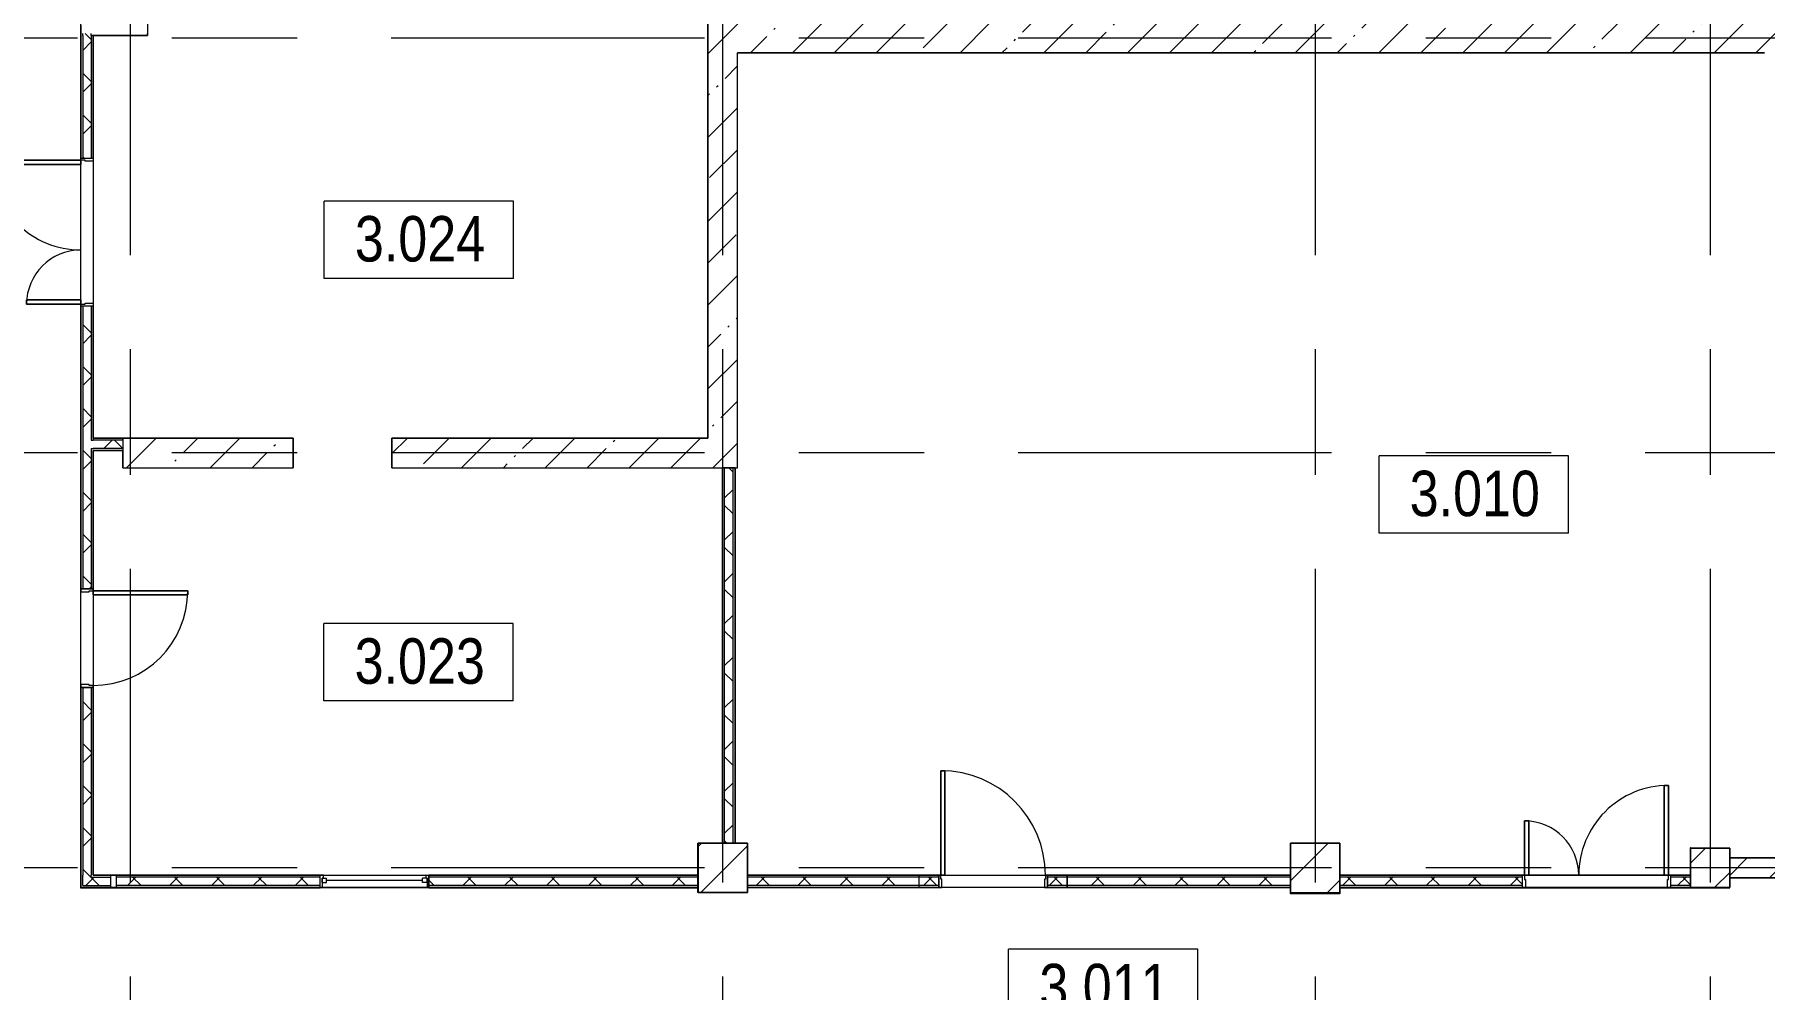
# Model space of a CAD drawing. Header units: millimetres. Extents: x 92932 to 275892, y -43515 to 30371.
# Drawn here: x 185209 to 202727, y -25514 to -15848 of the extents above; entities that cross this region are included whole.
import ezdxf

# ---------------------------------------------------------------- set-up
doc = ezdxf.new("R2010")
doc.units = ezdxf.units.MM
doc.linetypes.add('Осевые', pattern=[6350, 1270, -952.5, 3175, -952.5])
doc.linetypes.add('Штрих', pattern=[1270, 635, -635])
for name, color, linetype, lineweight in [('Двери', 7, 'Continuous', 9), ('Каркас несущий-1', 7, 'Штрих', 9), ('Каркас_Импост', 7, 'Continuous', 9), ('Марки помещений', 7, 'Continuous', 9), ('Невидимые линии', 7, 'Штрих', 9), ('Обобщенные модели', 7, 'Continuous', 9), ('Обобщенные модели-3', 7, 'Continuous', 18), ('Общие ребра', 7, 'Continuous', 9), ('Окна', 7, 'Continuous', 9), ('Оси-1', 7, 'Осевые', 9), ('Остекление', 7, 'Continuous', 9), ('Панель', 7, 'Continuous', 9), ('Перекрытия', 7, 'Continuous', 9), ('Средние линии', 7, 'Continuous', 18), ('Стены', 7, 'Continuous', 9), ('Стены-1', 7, 'Continuous', 18), ('Штриховка разреза-1', 7, 'Continuous', 9)]:
    doc.layers.add(name, color=color, linetype=linetype, lineweight=lineweight)
doc.styles.add('Arial Narrow_1', font='Arial Narrow.ttf', dxfattribs={"height": 460})
pattern_1 = [(45, (120245.78, 0), (-212.132, 212.132), []), (135, (120245.78, 0), (-212.132, -212.132), [])]
pattern_2 = [(45, (120245.8, 0), (-424.264, 424.264), [600, -100, 20, -100]), (45, (120245.8, 424), (-424.264, 424.264), [])]

# ---------------------------------------------------------------- blocks, each defined once
blk = doc.blocks.new('Обобщенные модели 6 - Обобщенные модели 6-1062437-План 3-го этажа на отм_ _4_200')
at = {"layer": 'Обобщенные модели'}
h = blk.add_hatch(dxfattribs=at)
h.set_pattern_fill('FP_3', color=256, style=0, pattern_type=2)
h.set_pattern_definition([(45, (0, 0), (-493.914, 493.914), []), (45, (493.9, 0), (-493.914, 493.914), [873.125, -174.625, 6.706, -167.919])])
h.paths.add_polyline_path([(82132, -24483), (82132, -24083), (81732, -24083), (81732, -24483)], flags=0)
at = {"layer": 'Обобщенные модели-3'}
for p, q in [((82132, -24083), (81732, -24083)), ((81732, -24083), (81732, -24483)), ((82132, -24483), (82132, -24083)), ((81732, -24483), (82132, -24483))]:
    blk.add_line(p, q, dxfattribs=at)
blk = doc.blocks.new('Обобщенные модели 10 - Обобщенные модели 7-1067309-План 3-го этажа на отм_ _4_200')
at = {"layer": 'Обобщенные модели'}
h = blk.add_hatch(dxfattribs=at)
h.set_pattern_fill('FP_20', color=256, style=0, pattern_type=2)
h.set_pattern_definition([(45, (-8400, 43800), (-493.914, 493.914), []), (45, (-7906.1, 43800), (-493.914, 493.914), [873.125, -174.625, 6.706, -167.919])])
h.paths.add_polyline_path([(63782, 19267), (63782, 19767), (63282, 19767), (63282, 19267)], flags=0)
at = {"layer": 'Обобщенные модели-3'}
for p, q in [((63782, 19767), (63282, 19767)), ((63282, 19767), (63282, 19267)), ((63782, 19267), (63782, 19767)), ((63282, 19267), (63782, 19267))]:
    blk.add_line(p, q, dxfattribs=at)
blk = doc.blocks.new('Обобщенные модели 11 - Обобщенные модели 7-1067321-План 3-го этажа на отм_ _4_200')
at = {"layer": 'Обобщенные модели'}
h = blk.add_hatch(dxfattribs=at)
h.set_pattern_fill('FP_21', color=256, style=0, pattern_type=2)
h.set_pattern_definition([(45, (-14400, 43800), (-493.914, 493.914), []), (45, (-13906.1, 43800), (-493.914, 493.914), [873.125, -174.625, 6.706, -167.919])])
h.paths.add_polyline_path([(63782, 19267), (63782, 19767), (63282, 19767), (63282, 19267)], flags=0)
at = {"layer": 'Обобщенные модели-3'}
for p, q in [((63782, 19767), (63282, 19767)), ((63282, 19767), (63282, 19267)), ((63782, 19267), (63782, 19767)), ((63282, 19267), (63782, 19267))]:
    blk.add_line(p, q, dxfattribs=at)
blk = doc.blocks.new('Дверь-Проем - 1000 x 2100-5529081-План 3-го этажа на отм_ _4_200')
at = {"layer": 'Средние линии'}
for p, q in [((-508, 150), (-508, -150)), ((492, -150), (492, 150))]:
    blk.add_line(p, q, dxfattribs=at)
blk = doc.blocks.new('Дверь - Полуторная_001 - ДВ3__21-15-6256103-План 3-го этажа на отм_ _4_200')
at = {"layer": 'Двери'}
for p, q in [((-729, -63), (-684, -63)), ((-729, -972), (-729, -63)), ((-684, -63), (-684, -972)), ((729, -63), (684, -63)), ((684, -63), (684, -612)), ((729, -612), (729, -63)), ((684, -612), (729, -612)), ((-684, -972), (-729, -972))]:
    blk.add_line(p, q, dxfattribs=at)
for centre, radius, start, end in [((-729, -63), 909, 270, 0), ((729, -63), 549, 180, 270)]:
    blk.add_arc(centre, radius, start, end, dxfattribs=at)
at = {"layer": 'Каркас_Импост'}
for p, q in [((-750, 62), (-720, 62)), ((-750, -63), (-750, 62)), ((-720, 62), (-720, -18)), ((720, 62), (750, 62)), ((720, -18), (720, 62)), ((750, 62), (750, -63)), ((-730, -63), (-750, -63)), ((-730, -18), (-730, -63)), ((-720, -18), (-730, -18)), ((730, -18), (720, -18)), ((730, -63), (730, -18)), ((750, -63), (730, -63))]:
    blk.add_line(p, q, dxfattribs=at)
at = {"layer": 'Панель'}
for p, q in [((-684, -63), (-729, -63)), ((-729, -63), (-729, -972)), ((-684, -972), (-684, -63)), ((684, -63), (729, -63)), ((684, -612), (684, -63)), ((729, -63), (729, -612)), ((729, -612), (684, -612)), ((-729, -972), (-684, -972))]:
    blk.add_line(p, q, dxfattribs=at)
blk = doc.blocks.new('Дверь - Однопольная - ДВ11_21х10-6240628-План 3-го этажа на отм_ _4_200')
at = {"layer": 'Двери'}
for p, q in [((-439, 1020.5), (-479, 1020.5)), ((-479, 1020.5), (-479, 62.5)), ((-439, 62.5), (-439, 1020.5)), ((-479, 62.5), (-439, 62.5))]:
    blk.add_line(p, q, dxfattribs=at)
blk.add_arc((-479, 62.5), 958, 360, 90, dxfattribs=at)
at = {"layer": 'Каркас_Импост'}
for p, q in [((-480, 62.5), (-500, 62.5)), ((-500, 62.5), (-500, -62.5)), ((-480, 22.5), (-480, 62.5)), ((-470, 22.5), (-480, 22.5)), ((-470, -62.5), (-470, 22.5)), ((480, 22.5), (470, 22.5)), ((470, 22.5), (470, -62.5)), ((500, 62.5), (480, 62.5)), ((480, 62.5), (480, 22.5)), ((500, -62.5), (500, 62.5)), ((-500, -62.5), (-470, -62.5)), ((470, -62.5), (500, -62.5))]:
    blk.add_line(p, q, dxfattribs=at)
at = {"layer": 'Панель'}
for p, q in [((-479, 1020.5), (-439, 1020.5)), ((-479, 62.5), (-479, 1020.5)), ((-439, 1020.5), (-439, 62.5)), ((-439, 62.5), (-479, 62.5))]:
    blk.add_line(p, q, dxfattribs=at)
blk = doc.blocks.new('Фрамуга - 1100 x 1100 мм-5684802-План 3-го этажа на отм_ _4_200')
at = {"layer": 'Каркас_Импост'}
for p, q in [((-588.1, 62.5), (-569.05, 62.5)), ((-569.05, -31.95), (-569.05, 62.5)), ((-569.05, 12.5), (-569.05, -31.95)), ((-569.05, 12.5), (-524.6, 12.5)), ((-524.6, 12.5), (-524.6, -31.95)), ((448.4, 12.5), (448.4, -31.95)), ((492.85, 12.5), (448.4, 12.5)), ((492.85, -31.95), (492.85, 62.5)), ((511.9, 62.5), (492.85, 62.5)), ((492.85, 12.5), (492.85, -31.95)), ((-556.35, -62.5), (-588.1, -62.5)), ((-569.05, -31.95), (-524.6, -31.95)), ((-569.05, -31.95), (-556.35, -31.95)), ((-556.35, -62.5), (-556.35, -31.95)), ((492.85, -31.95), (448.4, -31.95)), ((480.15, -31.95), (492.85, -31.95)), ((480.15, -31.95), (480.15, -62.5)), ((480.15, -62.5), (511.9, -62.5))]:
    blk.add_line(p, q, dxfattribs=at)
at = {"layer": 'Остекление'}
blk.add_line((-524.6, -9.725), (448.4, -9.725), dxfattribs=at)
blk = doc.blocks.new('Дверь - Полуторная_001 - ДВ3_21-15-8217435-План 3-го этажа на отм_ _4_200')
at = {"layer": 'Двери'}
for p, q in [((-729, -63), (-684, -63)), ((-729, -972), (-729, -63)), ((-684, -63), (-684, -972)), ((729, -63), (684, -63)), ((684, -63), (684, -612)), ((729, -612), (729, -63)), ((684, -612), (729, -612)), ((-684, -972), (-729, -972))]:
    blk.add_line(p, q, dxfattribs=at)
for centre, radius, start, end in [((-729, -63), 909, 270, 0), ((729, -63), 549, 180, 270)]:
    blk.add_arc(centre, radius, start, end, dxfattribs=at)
at = {"layer": 'Каркас_Импост'}
for p, q in [((-750, 62), (-720, 62)), ((-750, -63), (-750, 62)), ((-720, 62), (-720, -18)), ((720, 62), (750, 62)), ((720, -18), (720, 62)), ((750, 62), (750, -63)), ((-730, -63), (-750, -63)), ((-730, -18), (-730, -63)), ((-720, -18), (-730, -18)), ((730, -18), (720, -18)), ((730, -63), (730, -18)), ((750, -63), (730, -63))]:
    blk.add_line(p, q, dxfattribs=at)
at = {"layer": 'Панель'}
for p, q in [((-684, -63), (-729, -63)), ((-729, -63), (-729, -972)), ((-684, -972), (-684, -63)), ((684, -63), (729, -63)), ((684, -612), (684, -63)), ((729, -63), (729, -612)), ((729, -612), (684, -612)), ((-729, -972), (-684, -972))]:
    blk.add_line(p, q, dxfattribs=at)
blk = doc.blocks.new('Дверь - Однопольная - ДВ10_21х11-8415018-План 3-го этажа на отм_ _4_200')
at = {"layer": 'Двери'}
for p, q in [((-489, 1120.5), (-529, 1120.5)), ((-529, 1120.5), (-529, 62.5)), ((-489, 62.5), (-489, 1120.5)), ((-529, 62.5), (-489, 62.5))]:
    blk.add_line(p, q, dxfattribs=at)
blk.add_arc((-529, 62.5), 1058, 360, 90, dxfattribs=at)
at = {"layer": 'Каркас_Импост'}
for p, q in [((-530, 62.5), (-550, 62.5)), ((-550, 62.5), (-550, -62.5)), ((-530, 22.5), (-530, 62.5)), ((-520, 22.5), (-530, 22.5)), ((-520, -62.5), (-520, 22.5)), ((530, 22.5), (520, 22.5)), ((520, 22.5), (520, -62.5)), ((550, 62.5), (530, 62.5)), ((530, 62.5), (530, 22.5)), ((550, -62.5), (550, 62.5)), ((-550, -62.5), (-520, -62.5)), ((520, -62.5), (550, -62.5))]:
    blk.add_line(p, q, dxfattribs=at)
at = {"layer": 'Панель'}
for p, q in [((-529, 1120.5), (-489, 1120.5)), ((-529, 62.5), (-529, 1120.5)), ((-489, 1120.5), (-489, 62.5)), ((-489, 62.5), (-529, 62.5))]:
    blk.add_line(p, q, dxfattribs=at)
blk = doc.blocks.new('105_Перемычка_Уголок_ ПН - Тип1_Уголок или ПН ГКЛ-8415031-План 3-го этажа на отм_ _4_200')
at = {"layer": 'Невидимые линии'}
for p, q in [((-750, -62.5), (-750, 62.5)), ((-750, 62.5), (750, 62.5)), ((750, -62.5), (750, 62.5)), ((750, 62.5), (750, -62.5)), ((750, -62.5), (-750, -62.5))]:
    blk.add_line(p, q, dxfattribs=at)
blk = doc.blocks.new('Марка помещения_Р - Марка помещения-4575829-План 3-го этажа на отм_ _4_200')
at = {"layer": 'Марки помещений'}
for p, q in [((-4.79375, -1.95625), (-4.79375, 1.95625)), ((4.79375, 1.95625), (-4.79375, 1.95625)), ((4.79375, -1.95625), (4.79375, 1.95625)), ((4.79375, -1.95625), (-4.79375, -1.95625))]:
    blk.add_line(p, q, dxfattribs=at)

msp = doc.modelspace()

# ---------------------------------------------------------------- hatches: boundary and pattern name
at = {"layer": 'Штриховка разреза-1'}
h = msp.add_hatch(dxfattribs=at)
h.set_pattern_fill('FP_1', color=256, style=0, pattern_type=2)
h.set_pattern_definition(pattern_2)
h.paths.add_polyline_path([(192304.4, -20232.9), (192327.4, -20232.9), (192327.4, -4957.9), (192027.4, -4957.9), (192027.4, -20232.9), (192302.4, -20232.9)], flags=0)
h.paths.add_polyline_path([(192027.4, -4157.9), (192327.4, -4157.9), (192327.4, -2607.9), (192027.4, -2607.9)], flags=0)
h.paths.add_polyline_path([(192327.4, -1807.9), (192327.4, 8667.1), (192027.4, 8667.1), (192027.4, -1807.9)], flags=0)
h = msp.add_hatch(dxfattribs=at)
h.set_pattern_fill('FP_1', color=256, style=0, pattern_type=2)
h.set_pattern_definition(pattern_2)
h.paths.add_polyline_path([(212327.4, -16032.9), (212327.4, -15732.9), (192327.4, -15732.9), (192327.4, -16032.9), (212027.4, -16032.9)], flags=0)
h = msp.add_hatch(dxfattribs=at)
h.set_pattern_fill('FP_2', color=256, style=0, pattern_type=2)
h.set_pattern_definition(pattern_1)
h.paths.add_polyline_path([(185782.4, -24377.9), (185782.4, -22457.9), (185697.4, -22457.9), (185697.4, -24377.9)], flags=0)
h.paths.add_polyline_path([(185697.4, -21457.9), (185782.4, -21457.9), (185782.4, -18597.9), (185697.4, -18597.9), (185697.4, -20018.4)], flags=0)
h.paths.add_polyline_path([(185697.4, -17097.9), (185782.4, -17097.9), (185782.4, -15837.9), (185697.4, -15837.9), (185697.4, -16744.6)], flags=0)
h = msp.add_hatch(dxfattribs=at)
h.set_pattern_fill('FP_2', color=256, style=0, pattern_type=2)
h.set_pattern_definition(pattern_1)
h.paths.add_polyline_path([(186100.4, -20037.9), (186100.4, -19952.9), (185782.4, -19952.9), (185782.4, -20037.9), (185802.4, -20037.9)], flags=0)
h = msp.add_hatch(dxfattribs=at)
h.set_pattern_fill('FP_1', color=256, style=0, pattern_type=2)
h.set_pattern_definition(pattern_2)
h.paths.add_polyline_path([(186522.1, -20232.9), (187827.4, -20232.9), (187827.4, -19932.9), (186102.4, -19932.9), (186102.4, -20232.9)], flags=0)
h.paths.add_polyline_path([(192027.4, -20232.9), (192027.4, -19932.9), (188827.4, -19932.9), (188827.4, -20232.9)], flags=0)
h = msp.add_hatch(dxfattribs=at)
h.set_pattern_fill('FP_2', color=256, style=0, pattern_type=2)
h.set_pattern_definition(pattern_1)
h.paths.add_polyline_path([(192282.4, -24032.9), (192282.4, -20232.9), (192197.4, -20232.9), (192197.4, -24032.9)], flags=0)
h = msp.add_hatch(dxfattribs=at)
h.set_pattern_fill('FP_1', color=256, style=0, pattern_type=2)
h.set_pattern_definition(pattern_2)
h.paths.add_polyline_path([(204077.4, -24382.9), (204077.4, -24182.9), (202377.4, -24182.9), (202377.4, -24382.9), (203484.1, -24382.9)], flags=0)
h = msp.add_hatch(dxfattribs=at)
h.set_pattern_fill('FP_1', color=256, style=0, pattern_type=2)
h.set_pattern_definition(pattern_2)
h.paths.add_polyline_path([(205180.4, -24382.9), (206277.4, -24382.9), (206277.4, -24182.9), (202377.4, -24182.9), (202377.4, -24382.9), (204332.2, -24382.9)], flags=0)
h = msp.add_hatch(dxfattribs=at)
h.set_pattern_fill('FP_2', color=256, style=0, pattern_type=2)
h.set_pattern_definition(pattern_1)
h.paths.add_polyline_path([(185977.4, -24462.9), (186039.9, -24462.9), (186039.9, -24377.9), (185697.4, -24377.9), (185697.4, -24462.9)], flags=0)
h = msp.add_hatch(dxfattribs=at)
h.set_pattern_fill('FP_2', color=256, style=0, pattern_type=2)
h.set_pattern_definition(pattern_1)
h.paths.add_polyline_path([(191927.4, -24462.9), (191927.4, -24377.9), (189202.4, -24377.9), (189202.4, -24462.9), (189914.5, -24462.9)], flags=0)
h.paths.add_polyline_path([(188102.4, -24462.9), (188102.4, -24377.9), (185977.4, -24377.9), (185977.4, -24462.9), (186522.1, -24462.9)], flags=0)
h = msp.add_hatch(dxfattribs=at)
h.set_pattern_fill('FP_2', color=256, style=0, pattern_type=2)
h.set_pattern_definition(pattern_1)
h.paths.add_polyline_path([(196699.3, -24462.9), (197927.4, -24462.9), (197927.4, -24377.9), (195467.4, -24377.9), (195467.4, -24462.9)], flags=0)
h.paths.add_polyline_path([(194367.4, -24462.9), (194367.4, -24377.9), (192427.4, -24377.9), (192427.4, -24462.9), (193306.9, -24462.9)], flags=0)
h = msp.add_hatch(dxfattribs=at)
h.set_pattern_fill('FP_2', color=256, style=0, pattern_type=2)
h.set_pattern_definition(pattern_1)
h.paths.add_polyline_path([(198427.4, -24462.9), (200277.4, -24462.9), (200277.4, -24377.9), (198427.4, -24377.9), (198427.4, -24383.5)], flags=0)
h.paths.add_polyline_path([(201787.9, -24462.9), (201977.4, -24462.9), (201977.4, -24377.9), (201777.4, -24377.9), (201777.4, -24462.9)], flags=0)

# ---------------------------------------------------------------- linework, layer by layer
at = {"layer": 'Общие ребра'}
for p, q in [((185677.4, -15752.9), (185677.4, -15857.9)), ((185677.4, -15857.9), (185677.4, -17097.9)), ((185697.4, -15857.9), (185697.4, -15837.9)), ((185697.4, -15857.9), (185697.4, -17097.9)), ((185782.4, -15857.9), (185782.4, -15837.9)), ((185802.4, -15857.9), (185782.4, -15857.9)), ((185782.4, -15857.9), (185782.4, -17097.9)), ((186141.3, -15857.9), (186247.4, -15857.9)), ((186247.4, -15857.9), (186332.4, -15857.9)), ((186332.4, -15857.9), (186352.4, -15857.9)), ((186352.4, -15857.9), (186352.4, -15837.9)), ((185677.4, -18597.9), (185677.4, -21457.9)), ((185697.4, -18597.9), (185697.4, -21457.9)), ((185782.4, -18597.9), (185782.4, -19952.9)), ((185782.4, -19952.9), (185802.4, -19952.9)), ((185802.4, -19932.9), (185802.4, -19952.9)), ((186100.4, -19952.9), (185802.4, -19952.9)), ((186102.4, -19952.9), (186100.4, -19952.9)), ((187827.4, -19932.9), (186102.4, -19932.9)), ((186102.4, -19932.9), (186102.4, -19952.9)), ((186102.4, -19952.9), (186102.4, -19932.9)), ((186102.4, -19952.9), (186102.4, -20037.9)), ((192027.4, -19932.9), (188827.4, -19932.9)), ((185782.4, -20037.9), (185782.4, -21457.9)), ((185782.4, -20037.9), (185802.4, -20037.9)), ((186100.4, -20037.9), (185802.4, -20037.9)), ((185802.4, -21457.9), (185802.4, -20059.9)), ((186102.4, -20037.9), (186102.4, -20057.9)), ((186102.4, -20057.9), (186102.4, -20059.9)), ((186102.4, -20059.9), (186102.4, -20232.9)), ((186102.4, -20232.9), (187827.4, -20232.9)), ((188827.4, -20232.9), (192027.4, -20232.9)), ((192197.4, -24032.9), (192197.4, -20232.9)), ((192282.4, -24032.9), (192282.4, -20232.9)), ((192302.4, -20232.9), (192304.4, -20232.9)), ((185677.4, -22457.9), (185677.4, -24357.9)), ((185697.4, -22457.9), (185697.4, -24357.9)), ((185782.4, -22457.9), (185782.4, -24357.9)), ((185802.4, -24357.9), (185802.4, -22457.9)), ((185677.4, -24357.9), (185677.4, -24462.9)), ((185697.4, -24377.9), (185697.4, -24357.9)), ((185697.4, -24462.9), (185697.4, -24377.9)), ((185697.4, -24462.9), (185977.4, -24462.9)), ((185782.4, -24377.9), (185782.4, -24357.9)), ((185782.4, -24377.9), (185977.4, -24377.9)), ((186039.9, -24357.9), (185977.4, -24357.9)), ((186039.9, -24357.9), (185977.4, -24357.9)), ((185977.4, -24357.9), (188102.4, -24357.9)), ((185977.4, -24482.9), (186039.9, -24482.9)), ((185977.4, -24482.9), (186039.9, -24482.9)), ((188102.4, -24482.9), (185977.4, -24482.9)), ((188102.4, -24357.9), (186039.9, -24357.9)), ((188102.4, -24377.9), (186039.9, -24377.9)), ((188102.4, -24462.9), (186039.9, -24462.9)), ((186039.9, -24482.9), (188102.4, -24482.9)), ((191927.4, -24357.9), (189202.4, -24357.9)), ((189202.4, -24357.9), (191927.4, -24357.9)), ((191927.4, -24377.9), (189202.4, -24377.9)), ((191927.4, -24462.9), (189202.4, -24462.9)), ((189202.4, -24482.9), (191925.4, -24482.9)), ((191925.4, -24482.9), (189202.4, -24482.9)), ((194367.4, -24377.9), (192427.4, -24377.9)), ((194367.4, -24462.9), (192427.4, -24462.9)), ((197927.4, -24377.9), (195467.4, -24377.9)), ((197927.4, -24462.9), (195467.4, -24462.9)), ((200277.4, -24377.9), (198427.4, -24377.9)), ((200277.4, -24462.9), (198427.4, -24462.9)), ((201977.4, -24377.9), (201777.4, -24377.9)), ((201977.4, -24462.9), (201777.4, -24462.9))]:
    msp.add_line(p, q, dxfattribs=at)
at = {"layer": 'Оси-1'}
for p, q in [((186177.4, 25417.1), (186177.4, -41737.8)), ((192177.4, 25417.1), (192177.4, -41737.8)), ((198177.4, 25417.1), (198177.4, -41737.8)), ((202177.4, 25417.1), (202177.4, -41737.8)), ((270417.4, -15882.9), (170811.4, -15882.9)), ((270417.4, -20082.9), (170811.4, -20082.9)), ((270417.4, -24282.9), (170811.4, -24282.9))]:
    msp.add_line(p, q, dxfattribs=at)
at = {"layer": 'Перекрытия'}
for p, q in [((186352.4, -14957.9), (186352.4, -15857.9)), ((192027.4, -19932.9), (192027.4, -14957.9)), ((185677.4, -24482.9), (185677.4, -15732.9)), ((186352.4, -15857.9), (185802.4, -15857.9)), ((185802.4, -15857.9), (185802.4, -19932.9)), ((202727.4, -16032.9), (192327.4, -16032.9)), ((185802.4, -19932.9), (187827.4, -19932.9)), ((187827.4, -19932.9), (187827.4, -20232.9)), ((188827.4, -19932.9), (192027.4, -19932.9)), ((188827.4, -20232.9), (188827.4, -19932.9)), ((186102.4, -20057.9), (185802.4, -20057.9)), ((185802.4, -20057.9), (185802.4, -24357.9)), ((186102.4, -20232.9), (186102.4, -20057.9)), ((192177.4, -24032.9), (192177.4, -20232.9)), ((192302.4, -20232.9), (192302.4, -24032.9)), ((191927.4, -24357.9), (191927.4, -24032.9)), ((191927.4, -24032.9), (192177.4, -24032.9)), ((192302.4, -24032.9), (192427.4, -24032.9)), ((192427.4, -24032.9), (192427.4, -24357.9)), ((197927.4, -24357.9), (197927.4, -24032.9)), ((197927.4, -24032.9), (198427.4, -24032.9)), ((198427.4, -24032.9), (198427.4, -24357.9)), ((201977.4, -24357.9), (201977.4, -24082.9)), ((201977.4, -24082.9), (202377.4, -24082.9)), ((202377.4, -24082.9), (202377.4, -24182.9)), ((202377.4, -24182.9), (205157.4, -24182.9)), ((191927.4, -24482.9), (185677.4, -24482.9)), ((185802.4, -24357.9), (191927.4, -24357.9)), ((191927.4, -24532.9), (191927.4, -24482.9)), ((192427.4, -24357.9), (197927.4, -24357.9)), ((197927.4, -24482.9), (192427.4, -24482.9)), ((192427.4, -24482.9), (192427.4, -24532.9)), ((197927.4, -24544.9), (197927.4, -24482.9)), ((198427.4, -24357.9), (201977.4, -24357.9)), ((202377.4, -24482.9), (198427.4, -24482.9)), ((198427.4, -24482.9), (198427.4, -24544.9)), ((204077.4, -24382.9), (202377.4, -24382.9)), ((202377.4, -24383.5), (202377.4, -24482.9)), ((192427.4, -24532.9), (191927.4, -24532.9)), ((198427.4, -24544.9), (197927.4, -24544.9))]:
    msp.add_line(p, q, dxfattribs=at)
at = {"layer": 'Стены'}
for p, q in [((186039.9, -24357.9), (185977.4, -24357.9)), ((185977.4, -24482.9), (186039.9, -24482.9)), ((188102.4, -24357.9), (188102.4, -24355.9)), ((188102.4, -24355.9), (189202.4, -24355.9)), ((188102.4, -24482.9), (188102.4, -24357.9)), ((188102.4, -24484.9), (188102.4, -24482.9)), ((189202.4, -24484.9), (188102.4, -24484.9)), ((189202.4, -24357.9), (189202.4, -24355.9)), ((189202.4, -24482.9), (189202.4, -24357.9)), ((189202.4, -24484.9), (189202.4, -24482.9))]:
    msp.add_line(p, q, dxfattribs=at)
at = {"layer": 'Стены-1'}
for p, q in [((192027.4, -14957.9), (192027.4, -19932.9)), ((185802.4, -17097.9), (185802.4, -15857.9)), ((185802.4, -15857.9), (186002.4, -15857.9)), ((185802.4, -15859.9), (185802.4, -19932.9)), ((185804.4, -19930.9), (185804.4, -15859.9)), ((186002.4, -15857.9), (186027.4, -15857.9)), ((186027.4, -15857.9), (186121.3, -15857.9)), ((186121.3, -15857.9), (186141.3, -15857.9)), ((192327.4, -20232.9), (192327.4, -16032.9)), ((192327.4, -16032.9), (202727.4, -16032.9)), ((185677.4, -17097.9), (185802.4, -17097.9)), ((185802.4, -18597.9), (185677.4, -18597.9)), ((185802.4, -19932.9), (185802.4, -18597.9)), ((186102.4, -19932.9), (185802.4, -19932.9)), ((185802.4, -19932.9), (185804.4, -19932.9)), ((187827.4, -20232.9), (187827.4, -19932.9)), ((188827.4, -19932.9), (188827.4, -20232.9)), ((185802.4, -20059.9), (185802.4, -20057.9)), ((185802.4, -20057.9), (186102.4, -20057.9)), ((192027.4, -20232.9), (192302.4, -20232.9)), ((192177.4, -20232.9), (192177.4, -24032.9)), ((192302.4, -20232.9), (192177.4, -20232.9)), ((192302.4, -24032.9), (192302.4, -20232.9)), ((192304.4, -20232.9), (192327.4, -20232.9)), ((185677.4, -21457.9), (185802.4, -21457.9)), ((185802.4, -22457.9), (185677.4, -22457.9)), ((192177.4, -24032.9), (192302.4, -24032.9)), ((201977.4, -24081.9), (201975.4, -24081.9)), ((201975.4, -24081.9), (201975.4, -24355.9)), ((201977.4, -24355.9), (201977.4, -24082.9)), ((204077.4, -24182.9), (202377.4, -24182.9)), ((202377.4, -24182.9), (202377.4, -24382.9)), ((204907.4, -24182.9), (202377.4, -24182.9)), ((202377.4, -24182.9), (202377.4, -24382.9)), ((185675.4, -24482.9), (185675.4, -24484.9)), ((185675.4, -24484.9), (188102.4, -24484.9)), ((185677.4, -24462.9), (185677.4, -24482.9)), ((185677.4, -24482.9), (185977.4, -24482.9)), ((185977.4, -24482.9), (185677.4, -24482.9)), ((185977.4, -24357.9), (185802.4, -24357.9)), ((188102.4, -24355.9), (185804.4, -24355.9)), ((185804.4, -24357.9), (185977.4, -24357.9)), ((185977.4, -24357.9), (185977.4, -24482.9)), ((186039.9, -24482.9), (186039.9, -24357.9)), ((188102.4, -24357.9), (188102.4, -24355.9)), ((188102.4, -24482.9), (188102.4, -24357.9)), ((188102.4, -24484.9), (188102.4, -24482.9)), ((191925.4, -24355.9), (189202.4, -24355.9)), ((189202.4, -24355.9), (189202.4, -24357.9)), ((189202.4, -24357.9), (189202.4, -24482.9)), ((189202.4, -24482.9), (189202.4, -24484.9)), ((189202.4, -24484.9), (191925.4, -24484.9)), ((191925.4, -24482.9), (191927.4, -24482.9)), ((191927.4, -24357.9), (191927.4, -24355.9)), ((191927.4, -24482.9), (191927.4, -24357.9)), ((194367.4, -24357.9), (192427.4, -24357.9)), ((192427.4, -24357.9), (192427.4, -24482.9)), ((192427.4, -24482.9), (194367.4, -24482.9)), ((194367.4, -24482.9), (194367.4, -24357.9)), ((197927.4, -24357.9), (195467.4, -24357.9)), ((195467.4, -24357.9), (195467.4, -24482.9)), ((195467.4, -24482.9), (197927.4, -24482.9)), ((197927.4, -24482.9), (197927.4, -24357.9)), ((200277.4, -24357.9), (198427.4, -24357.9)), ((198427.4, -24357.9), (198427.4, -24482.9)), ((198427.4, -24482.9), (200277.4, -24482.9)), ((200298.4, -24355.9), (198429.4, -24355.9)), ((198429.4, -24357.9), (201977.4, -24357.9)), ((202377.4, -24482.9), (198429.4, -24482.9)), ((198429.4, -24484.9), (202377.4, -24484.9)), ((200277.4, -24482.9), (200277.4, -24357.9)), ((201711.4, -24355.9), (200343.4, -24355.9)), ((201975.4, -24355.9), (201756.4, -24355.9)), ((201977.4, -24357.9), (201777.4, -24357.9)), ((201777.4, -24357.9), (201777.4, -24482.9)), ((201777.4, -24482.9), (201977.4, -24482.9)), ((201977.4, -24357.9), (201977.4, -24355.9)), ((201977.4, -24482.9), (201977.4, -24357.9)), ((202377.4, -24382.9), (204077.4, -24382.9)), ((202377.4, -24382.9), (204077.4, -24382.9)), ((202377.4, -24484.9), (202377.4, -24483.9))]:
    msp.add_line(p, q, dxfattribs=at)

# ---------------------------------------------------------------- block references
at = {"layer": 'Двери'}
for name, p, rotation in [('Дверь - Полуторная_001 - ДВ3_21-15-8217435-План 3-го этажа на отм_ _4_200', (185739.9, -17847.9), 269.9999999999999), ('Дверь-Проем - 1000 x 2100-5529081-План 3-го этажа на отм_ _4_200', (188319.2, -20082.9), 180), ('Дверь - Однопольная - ДВ11_21х10-6240628-План 3-го этажа на отм_ _4_200', (185739.9, -21957.9), 269.9999999999999), ('Дверь - Полуторная_001 - ДВ3__21-15-6256103-План 3-го этажа на отм_ _4_200', (201027.4, -24420.4), 180)]:
    msp.add_blockref(name, p, dxfattribs=dict(at, rotation=rotation))
msp.add_blockref('Дверь - Однопольная - ДВ10_21х11-8415018-План 3-го этажа на отм_ _4_200', (194917.4, -24420.4), dxfattribs=at)
at = {"layer": 'Каркас несущий-1'}
msp.add_blockref('105_Перемычка_Уголок_ ПН - Тип1_Уголок или ПН ГКЛ-8415031-План 3-го этажа на отм_ _4_200', (194917.4, -24420.4), dxfattribs=at)
at = {"layer": 'Марки помещений', "xscale": 199.9999999999999, "yscale": 199.9999999999999, "zscale": 199.9999999999999}
for p in [(189101, -17926.5), (199783.1, -20504.8), (189098.3, -22201.2), (196032.5, -25496.8)]:
    msp.add_blockref('Марка помещения_Р - Марка помещения-4575829-План 3-го этажа на отм_ _4_200', p, dxfattribs=at)
at = {"layer": 'Обобщенные модели'}
for name, p in [('Обобщенные модели 6 - Обобщенные модели 6-1062437-План 3-го этажа на отм_ _4_200', (120245.8, 0)), ('Обобщенные модели 10 - Обобщенные модели 7-1067309-План 3-го этажа на отм_ _4_200', (128645.8, -43800)), ('Обобщенные модели 11 - Обобщенные модели 7-1067321-План 3-го этажа на отм_ _4_200', (134645.8, -43800))]:
    msp.add_blockref(name, p, dxfattribs=at)
at = {"layer": 'Окна', "rotation": 180}
msp.add_blockref('Фрамуга - 1100 x 1100 мм-5684802-План 3-го этажа на отм_ _4_200', (188614.3, -24420.4), dxfattribs=at)

# ---------------------------------------------------------------- texts
at = {"layer": 'Марки помещений', "char_height": 460, "width": 1587.341, "attachment_point": 1, "style": 'Arial Narrow_1'}
for s, insert in [('3.024', (188453.1, -17684.7)), ('3.010', (199135.2, -20262.9)), ('3.023', (188450.4, -21959.3)), ('3.011', (195384.6, -25254.9))]:
    msp.add_mtext(s, dxfattribs=dict(at, insert=insert))

doc.saveas('drawing.dxf')
